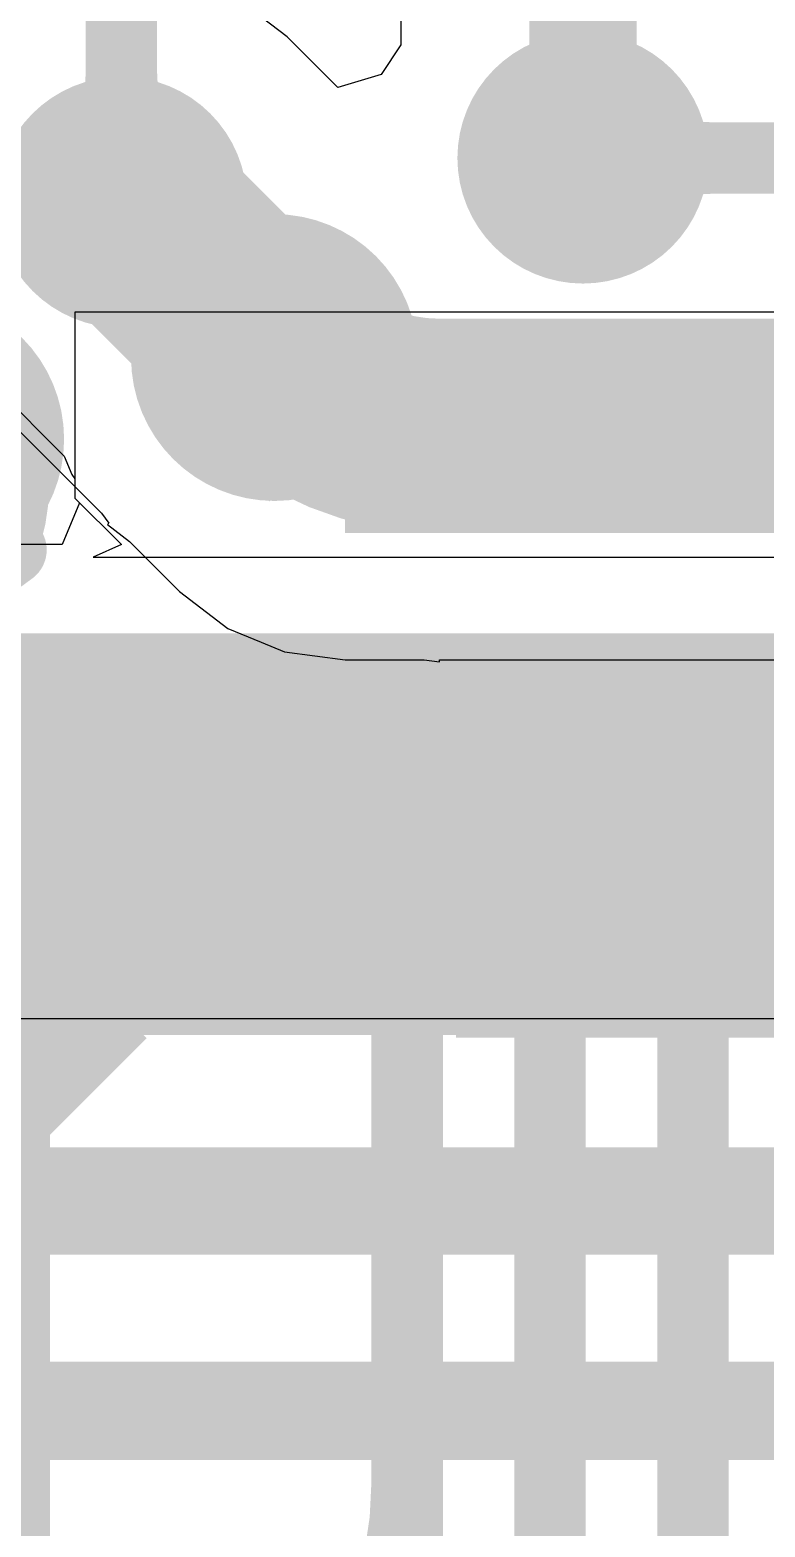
# Model space of a CAD drawing. Extents: x 81 to 196, y 150 to 213.
# Drawn here: x 181.799 to 183.857, y 157.599 to 161.791 of the extents above; entities that cross this region are included whole.
import ezdxf

# ---------------------------------------------------------------- set-up
doc = ezdxf.new("R2010")
doc.units = 0
doc.header["$MEASUREMENT"] = 0
for name, color, linetype in [('BOTTOMLAYER', 5, 'CONTINUOUS'), ('BOTTOMOVERLAY', 54, 'CONTINUOUS'), ('BOTTOMPASTE', 16, 'CONTINUOUS'), ('BOTTOMSOLDER', 6, 'CONTINUOUS'), ('MULTILAYER', 9, 'CONTINUOUS'), ('TOPLAYER', 1, 'CONTINUOUS')]:
    doc.layers.add(name, color=color, linetype=linetype)

msp = doc.modelspace()

# ---------------------------------------------------------------- linework, layer by layer
at = {"layer": 'BOTTOMLAYER'}
for p, q in [((184.189827, 161.000826), (181.924574, 161.000826)), ((181.924574, 161.000826), (181.924574, 160.480253)), ((181.6222, 160.869848), (181.894089, 160.597962)), ((181.894089, 160.597962), (181.915603, 160.546024)), ((181.915603, 160.546024), (181.924574, 160.534332)), ((181.924574, 160.534332), (181.924574, 160.480253)), ((181.937442, 160.467385), (181.888839, 160.350053)), ((181.924574, 160.480253), (182.054774, 160.350053)), ((181.924574, 160.480253), (181.937442, 160.467385)), ((181.888839, 160.350053), (181.204776, 160.350053)), ((182.054774, 160.350053), (181.975374, 160.315026)), ((181.975374, 160.315026), (184.286774, 160.315026))]:
    msp.add_line(p, q, dxfattribs=at)
for points, const_width in [([(182.054774, 161.302426), (182.054774, 162.249998)], 0.2), ([(182.483374, 160.873826), (182.054774, 161.302426)], 0.499999), ([(184.406891, 161.432626), (183.346974, 161.432626)], 0.2), ([(182.054774, 159.038625), (182.054774, 159.650054)], 0.2), ([(182.854773, 157.054225), (182.854773, 159.650054)], 0.2), ([(183.254797, 156.336649), (183.254797, 159.650054)], 0.2), ([(183.654847, 155.644499), (183.654847, 159.650054)], 0.2), ([(181.654775, 158.638626), (181.654775, 158.994226)], 0.399999), ([(181.654775, 158.638626), (182.054774, 159.038625)], 0.2), ([(181.654775, 153.796827), (181.654775, 158.638626)], 0.399999)]:
    msp.add_lwpolyline(points, dxfattribs=dict(at, const_width=const_width))
at = {"layer": 'BOTTOMLAYER', "const_width": 0.2}
for points in [[(182.054774, 161.670957, -0.198912), (181.948709, 161.414892)], [(182.054774, 161.670957, -0.198912), (181.948709, 161.414892)], [(182.054774, 161.670957, -0.198912), (181.948709, 161.414892)], [(182.054774, 161.670957, -0.198912), (181.948709, 161.414892)], [(182.054774, 161.670957, -0.198912), (181.948709, 161.414892)], [(182.054774, 161.670957, -0.198912), (181.948709, 161.414892)], [(182.054774, 161.670957, -0.198912), (181.948709, 161.414892)], [(182.054774, 161.670957, -0.198912), (181.948709, 161.414892)], [(182.054774, 161.670957, -0.198912), (181.948709, 161.414892)], [(182.054774, 161.670957, -0.198912), (181.948709, 161.414892)], [(182.16084, 161.414892, -0.198912), (182.054774, 161.670957)], [(182.16084, 161.414892, -0.198912), (182.054774, 161.670957)], [(182.16084, 161.414892, -0.198912), (182.054774, 161.670957)], [(182.16084, 161.414892, -0.198912), (182.054774, 161.670957)], [(182.16084, 161.414892, -0.198912), (182.054774, 161.670957)], [(182.16084, 161.414892, -0.198912), (182.054774, 161.670957)], [(182.16084, 161.414892, -0.198912), (182.054774, 161.670957)], [(182.16084, 161.414892, -0.198912), (182.054774, 161.670957)], [(182.16084, 161.414892, -0.198912), (182.054774, 161.670957)], [(182.16084, 161.414892, -0.198912), (182.054774, 161.670957)], [(183.709104, 161.432626, -0.198912), (183.453039, 161.538691)], [(183.709104, 161.432626, -0.198912), (183.453039, 161.538691)], [(183.709104, 161.432626, -0.198912), (183.453039, 161.538691)], [(183.709104, 161.432626, -0.198912), (183.453039, 161.538691)], [(183.709104, 161.432626, -0.198912), (183.453039, 161.538691)], [(183.709104, 161.432626, -0.198912), (183.453039, 161.538691)], [(183.709104, 161.432626, -0.198912), (183.453039, 161.538691)], [(183.709104, 161.432626, -0.198912), (183.453039, 161.538691)], [(183.709104, 161.432626, -0.198912), (183.453039, 161.538691)], [(183.709104, 161.432626, -0.198912), (183.453039, 161.538691)], [(183.453039, 161.326561, -0.198912), (183.709104, 161.432626)], [(183.453039, 161.326561, -0.198912), (183.709104, 161.432626)], [(183.453039, 161.326561, -0.198912), (183.709104, 161.432626)], [(183.453039, 161.326561, -0.198912), (183.709104, 161.432626)], [(183.453039, 161.326561, -0.198912), (183.709104, 161.432626)], [(183.453039, 161.326561, -0.198912), (183.709104, 161.432626)], [(183.453039, 161.326561, -0.198912), (183.709104, 161.432626)], [(183.453039, 161.326561, -0.198912), (183.709104, 161.432626)], [(183.453039, 161.326561, -0.198912), (183.709104, 161.432626)], [(183.453039, 161.326561, -0.198912), (183.709104, 161.432626)], [(181.745677, 160.335323, -0.384951), (181.324187, 160.356613)], [(182.854773, 157.726067, -0.198912), (182.529709, 156.941291)], [(182.854773, 157.726067, -0.198912), (182.529709, 156.941291)], [(182.854773, 157.726067, -0.198912), (182.529709, 156.941291)], [(182.854773, 157.726067, -0.198912), (182.529709, 156.941291)], [(182.854773, 157.726067, -0.198912), (182.529709, 156.941291)], [(182.854773, 157.726067, -0.198912), (182.529709, 156.941291)], [(182.854773, 157.726067, -0.198912), (182.529709, 156.941291)], [(182.854773, 157.726067, -0.198912), (182.529709, 156.941291)], [(182.854773, 157.726067, -0.198912), (182.529709, 156.941291)], [(182.854773, 157.726067, -0.198912), (182.529709, 156.941291)]]:
    msp.add_lwpolyline(points, format="xyb", dxfattribs=at)
at = {"layer": 'BOTTOMLAYER'}
for points, const_width in [([(182.054774, 161.620957, 1), (182.054774, 161.720957, 1)], 0.1), ([(182.054774, 161.620957, 1), (182.054774, 161.720957, 1)], 0.1), ([(182.054774, 161.620957, 1), (182.054774, 161.720957, 1)], 0.1), ([(182.054774, 161.620957, 1), (182.054774, 161.720957, 1)], 0.1), ([(182.054774, 161.620957, 1), (182.054774, 161.720957, 1)], 0.1), ([(182.054774, 161.620957, 1), (182.054774, 161.720957, 1)], 0.1), ([(182.054774, 161.620957, 1), (182.054774, 161.720957, 1)], 0.1), ([(182.054774, 161.620957, 1), (182.054774, 161.720957, 1)], 0.1), ([(182.054774, 161.620957, 1), (182.054774, 161.720957, 1)], 0.1), ([(182.054774, 161.620957, 1), (182.054774, 161.720957, 1)], 0.1), ([(182.054774, 161.620957, 1), (182.054774, 161.720957, 1)], 0.1), ([(182.054774, 161.620957, 1), (182.054774, 161.720957, 1)], 0.1), ([(182.054774, 161.620957, 1), (182.054774, 161.720957, 1)], 0.1), ([(182.054774, 161.620957, 1), (182.054774, 161.720957, 1)], 0.1), ([(182.054774, 161.620957, 1), (182.054774, 161.720957, 1)], 0.1), ([(182.054774, 161.620957, 1), (182.054774, 161.720957, 1)], 0.1), ([(182.054774, 161.620957, 1), (182.054774, 161.720957, 1)], 0.1), ([(182.054774, 161.620957, 1), (182.054774, 161.720957, 1)], 0.1), ([(182.054774, 161.620957, 1), (182.054774, 161.720957, 1)], 0.1), ([(182.054774, 161.620957, 1), (182.054774, 161.720957, 1)], 0.1), ([(183.346974, 161.307628, 1), (183.346974, 161.557624, 1)], 0.249999), ([(183.453039, 161.488691, 1), (183.453039, 161.588691, 1)], 0.1), ([(183.453039, 161.488691, 1), (183.453039, 161.588691, 1)], 0.1), ([(183.453039, 161.488691, 1), (183.453039, 161.588691, 1)], 0.1), ([(183.453039, 161.488691, 1), (183.453039, 161.588691, 1)], 0.1), ([(183.453039, 161.488691, 1), (183.453039, 161.588691, 1)], 0.1), ([(183.453039, 161.488691, 1), (183.453039, 161.588691, 1)], 0.1), ([(183.453039, 161.488691, 1), (183.453039, 161.588691, 1)], 0.1), ([(183.453039, 161.488691, 1), (183.453039, 161.588691, 1)], 0.1), ([(183.453039, 161.488691, 1), (183.453039, 161.588691, 1)], 0.1), ([(183.453039, 161.488691, 1), (183.453039, 161.588691, 1)], 0.1), ([(182.054774, 161.183828, 1), (182.054774, 161.433825, 1)], 0.249999), ([(181.948709, 161.364892, 1), (181.948709, 161.464892, 1)], 0.1), ([(181.948709, 161.364892, 1), (181.948709, 161.464892, 1)], 0.1), ([(181.948709, 161.364892, 1), (181.948709, 161.464892, 1)], 0.1), ([(181.948709, 161.364892, 1), (181.948709, 161.464892, 1)], 0.1), ([(181.948709, 161.364892, 1), (181.948709, 161.464892, 1)], 0.1), ([(181.948709, 161.364892, 1), (181.948709, 161.464892, 1)], 0.1), ([(181.948709, 161.364892, 1), (181.948709, 161.464892, 1)], 0.1), ([(181.948709, 161.364892, 1), (181.948709, 161.464892, 1)], 0.1), ([(181.948709, 161.364892, 1), (181.948709, 161.464892, 1)], 0.1), ([(181.948709, 161.364892, 1), (181.948709, 161.464892, 1)], 0.1), ([(182.16084, 161.364892, 1), (182.16084, 161.464892, 1)], 0.1), ([(182.16084, 161.364892, 1), (182.16084, 161.464892, 1)], 0.1), ([(182.16084, 161.364892, 1), (182.16084, 161.464892, 1)], 0.1), ([(182.16084, 161.364892, 1), (182.16084, 161.464892, 1)], 0.1), ([(182.16084, 161.364892, 1), (182.16084, 161.464892, 1)], 0.1), ([(182.16084, 161.364892, 1), (182.16084, 161.464892, 1)], 0.1), ([(182.16084, 161.364892, 1), (182.16084, 161.464892, 1)], 0.1), ([(182.16084, 161.364892, 1), (182.16084, 161.464892, 1)], 0.1), ([(182.16084, 161.364892, 1), (182.16084, 161.464892, 1)], 0.1), ([(182.16084, 161.364892, 1), (182.16084, 161.464892, 1)], 0.1), ([(183.709104, 161.382626, 1), (183.709104, 161.482626, 1)], 0.1), ([(183.709104, 161.382626, 1), (183.709104, 161.482626, 1)], 0.1), ([(183.709104, 161.382626, 1), (183.709104, 161.482626, 1)], 0.1), ([(183.709104, 161.382626, 1), (183.709104, 161.482626, 1)], 0.1), ([(183.709104, 161.382626, 1), (183.709104, 161.482626, 1)], 0.1), ([(183.709104, 161.382626, 1), (183.709104, 161.482626, 1)], 0.1), ([(183.709104, 161.382626, 1), (183.709104, 161.482626, 1)], 0.1), ([(183.709104, 161.382626, 1), (183.709104, 161.482626, 1)], 0.1), ([(183.709104, 161.382626, 1), (183.709104, 161.482626, 1)], 0.1), ([(183.709104, 161.382626, 1), (183.709104, 161.482626, 1)], 0.1), ([(183.709104, 161.382626, 1), (183.709104, 161.482626, 1)], 0.1), ([(183.709104, 161.382626, 1), (183.709104, 161.482626, 1)], 0.1), ([(183.709104, 161.382626, 1), (183.709104, 161.482626, 1)], 0.1), ([(183.709104, 161.382626, 1), (183.709104, 161.482626, 1)], 0.1), ([(183.709104, 161.382626, 1), (183.709104, 161.482626, 1)], 0.1), ([(183.709104, 161.382626, 1), (183.709104, 161.482626, 1)], 0.1), ([(183.709104, 161.382626, 1), (183.709104, 161.482626, 1)], 0.1), ([(183.709104, 161.382626, 1), (183.709104, 161.482626, 1)], 0.1), ([(183.709104, 161.382626, 1), (183.709104, 161.482626, 1)], 0.1), ([(183.709104, 161.382626, 1), (183.709104, 161.482626, 1)], 0.1), ([(183.453039, 161.276561, 1), (183.453039, 161.376561, 1)], 0.1), ([(183.453039, 161.276561, 1), (183.453039, 161.376561, 1)], 0.1), ([(183.453039, 161.276561, 1), (183.453039, 161.376561, 1)], 0.1), ([(183.453039, 161.276561, 1), (183.453039, 161.376561, 1)], 0.1), ([(183.453039, 161.276561, 1), (183.453039, 161.376561, 1)], 0.1), ([(183.453039, 161.276561, 1), (183.453039, 161.376561, 1)], 0.1), ([(183.453039, 161.276561, 1), (183.453039, 161.376561, 1)], 0.1), ([(183.453039, 161.276561, 1), (183.453039, 161.376561, 1)], 0.1), ([(183.453039, 161.276561, 1), (183.453039, 161.376561, 1)], 0.1), ([(183.453039, 161.276561, 1), (183.453039, 161.376561, 1)], 0.1), ([(182.483374, 160.723826, 1), (182.483374, 161.023826, 1)], 0.299999), ([(181.745677, 160.285323, 1), (181.745677, 160.385323, 1)], 0.1), ([(182.854773, 157.676068, 1), (182.854773, 157.776067, 1)], 0.1), ([(182.854773, 157.676068, 1), (182.854773, 157.776067, 1)], 0.1), ([(182.854773, 157.676068, 1), (182.854773, 157.776067, 1)], 0.1), ([(182.854773, 157.676068, 1), (182.854773, 157.776067, 1)], 0.1), ([(182.854773, 157.676068, 1), (182.854773, 157.776067, 1)], 0.1), ([(182.854773, 157.676068, 1), (182.854773, 157.776067, 1)], 0.1), ([(182.854773, 157.676068, 1), (182.854773, 157.776067, 1)], 0.1), ([(182.854773, 157.676068, 1), (182.854773, 157.776067, 1)], 0.1), ([(182.854773, 157.676068, 1), (182.854773, 157.776067, 1)], 0.1), ([(182.854773, 157.676068, 1), (182.854773, 157.776067, 1)], 0.1)]:
    msp.add_lwpolyline(points, format="xyb", close=True, dxfattribs=dict(at, const_width=const_width))
for points in [[(182.154774, 160.000053), (181.954775, 160.000053), (182.154774, 159.300055), (181.954775, 159.300055)], [(182.554773, 160.000053), (182.354774, 160.000053), (182.554773, 159.300055), (182.354774, 159.300055)], [(182.954773, 160.000053), (182.754773, 160.000053), (182.954773, 159.300055), (182.754773, 159.300055)], [(183.354797, 160.000053), (183.154798, 160.000053), (183.354797, 159.300055), (183.154798, 159.300055)], [(183.754847, 160.000053), (183.554848, 160.000053), (183.754847, 159.300055), (183.554848, 159.300055)]]:
    msp.add_solid(points, dxfattribs=at)
at = {"layer": 'BOTTOMOVERLAY', "const_width": 0.127}
msp.add_lwpolyline([(188.454685, 157.849956), (176.054761, 157.849956)], dxfattribs=at)
at = {"layer": 'BOTTOMPASTE'}
for points in [[(182.154774, 160.000053), (181.954775, 160.000053), (182.154774, 159.300055), (181.954775, 159.300055)], [(182.554773, 160.000053), (182.354774, 160.000053), (182.554773, 159.300055), (182.354774, 159.300055)], [(182.954773, 160.000053), (182.754773, 160.000053), (182.954773, 159.300055), (182.754773, 159.300055)], [(183.354797, 160.000053), (183.154798, 160.000053), (183.354797, 159.300055), (183.154798, 159.300055)], [(183.754847, 160.000053), (183.554848, 160.000053), (183.754847, 159.300055), (183.554848, 159.300055)]]:
    msp.add_solid(points, dxfattribs=at)
at = {"layer": 'BOTTOMSOLDER'}
for points, const_width in [([(183.346974, 161.256828, 1), (183.346974, 161.608424, 1)], 0.351599), ([(182.054774, 161.133028, 1), (182.054774, 161.484625, 1)], 0.351599), ([(182.483374, 160.673026, 1), (182.483374, 161.074626, 1)], 0.401599), ([(181.492774, 160.444426, 1), (181.492774, 160.846026, 1)], 0.401599)]:
    msp.add_lwpolyline(points, format="xyb", close=True, dxfattribs=dict(at, const_width=const_width))
for points in [[(181.856375, 160.101653), (181.453175, 160.101653), (181.856375, 159.198455), (181.453175, 159.198455)], [(182.256374, 160.101653), (181.853175, 160.101653), (182.256374, 159.198455), (181.853175, 159.198455)], [(182.656373, 160.101653), (182.253174, 160.101653), (182.656373, 159.198455), (182.253174, 159.198455)], [(183.056373, 160.101653), (182.653173, 160.101653), (183.056373, 159.198455), (182.653173, 159.198455)], [(183.456397, 160.101653), (183.053198, 160.101653), (183.456397, 159.198455), (183.053198, 159.198455)], [(183.856447, 160.101653), (183.453248, 160.101653), (183.856447, 159.198455), (183.453248, 159.198455)], [(184.256497, 160.101653), (183.853298, 160.101653), (184.256497, 159.198455), (183.853298, 159.198455)]]:
    msp.add_solid(points, dxfattribs=at)
at = {"layer": 'MULTILAYER'}
for points, const_width in [([(183.346974, 161.307628, 1), (183.346974, 161.557624, 1)], 0.249999), ([(182.054774, 161.183828, 1), (182.054774, 161.433825, 1)], 0.249999), ([(182.483374, 160.723826, 1), (182.483374, 161.023826, 1)], 0.299999)]:
    msp.add_lwpolyline(points, format="xyb", close=True, dxfattribs=dict(at, const_width=const_width))
at = {"layer": 'TOPLAYER'}
for p, q in [((182.837178, 168.993863), (182.837178, 161.749633)), ((182.51836, 161.772409), (182.382577, 161.8766)), ((182.66075, 161.63002), (182.51836, 161.772409)), ((182.837178, 161.749633), (182.781786, 161.666738)), ((182.781786, 161.666738), (182.66075, 161.63002)), ((181.591191, 160.845241), (181.998686, 160.437749)), ((181.998686, 160.437749), (182.019791, 160.410243)), ((182.019791, 160.410243), (182.015806, 160.406258)), ((182.015806, 160.406258), (182.077568, 160.358866)), ((182.077568, 160.358866), (182.21739, 160.219044)), ((182.21739, 160.219044), (182.353171, 160.114854)), ((182.353171, 160.114854), (182.445795, 160.07649)), ((182.445795, 160.07649), (182.511289, 160.04936)), ((182.511289, 160.04936), (182.680973, 160.02702)), ((182.680973, 160.02702), (182.902177, 160.02702)), ((182.902177, 160.02702), (182.944968, 160.021387)), ((182.944968, 160.021387), (182.944968, 160.02702)), ((182.944968, 160.02702), (184.044776, 160.02702)), ((186.705179, 159.021422), (180.260381, 159.021422))]:
    msp.add_line(p, q, dxfattribs=at)
for points, const_width in [([(183.346974, 161.432626), (183.346974, 169.205026)], 0.299999), ([(184.044776, 160.682627), (185.254793, 161.892645)], 0.599999), ([(182.680973, 160.682627), (182.054774, 161.308826)], 0.599999), ([(184.044776, 160.682627), (182.680973, 160.682627)], 0.599999), ([(181.416574, 159.476826), (180.832374, 160.061026)], 1.000001), ([(184.381313, 159.476826), (181.416574, 159.476826)], 1.000001), ([(186.928374, 158.511626), (179.943374, 158.511626)], 0.299999), ([(187.394375, 157.961627), (179.274173, 157.961627)], 0.2)]:
    msp.add_lwpolyline(points, dxfattribs=dict(at, const_width=const_width))
for points, const_width in [([(181.351352, 160.503804, -0.198912), (180.832374, 161.756727)], 1.000001), ([(182.944968, 160.682627, -0.198912), (182.483374, 160.873826)], 0.599999)]:
    msp.add_lwpolyline(points, format="xyb", dxfattribs=dict(at, const_width=const_width))
for points, const_width in [([(183.346974, 161.307628, 1), (183.346974, 161.557624, 1)], 0.249999), ([(182.054774, 161.183828, 1), (182.054774, 161.433825, 1)], 0.249999), ([(182.483374, 160.723826, 1), (182.483374, 161.023826, 1)], 0.299999), ([(182.483374, 160.723826, 1), (182.483374, 161.023826, 1)], 0.299999), ([(181.351352, 160.253804, 1), (181.351352, 160.753803, 1)], 0.499999), ([(182.944968, 160.532628, 1), (182.944968, 160.832627, 1)], 0.299999)]:
    msp.add_lwpolyline(points, format="xyb", close=True, dxfattribs=dict(at, const_width=const_width))
msp.add_solid([(186.852174, 158.968826), (186.852174, 159.984826), (182.991374, 158.968826), (182.991374, 159.984826)], dxfattribs=at)

doc.saveas('drawing.dxf')
